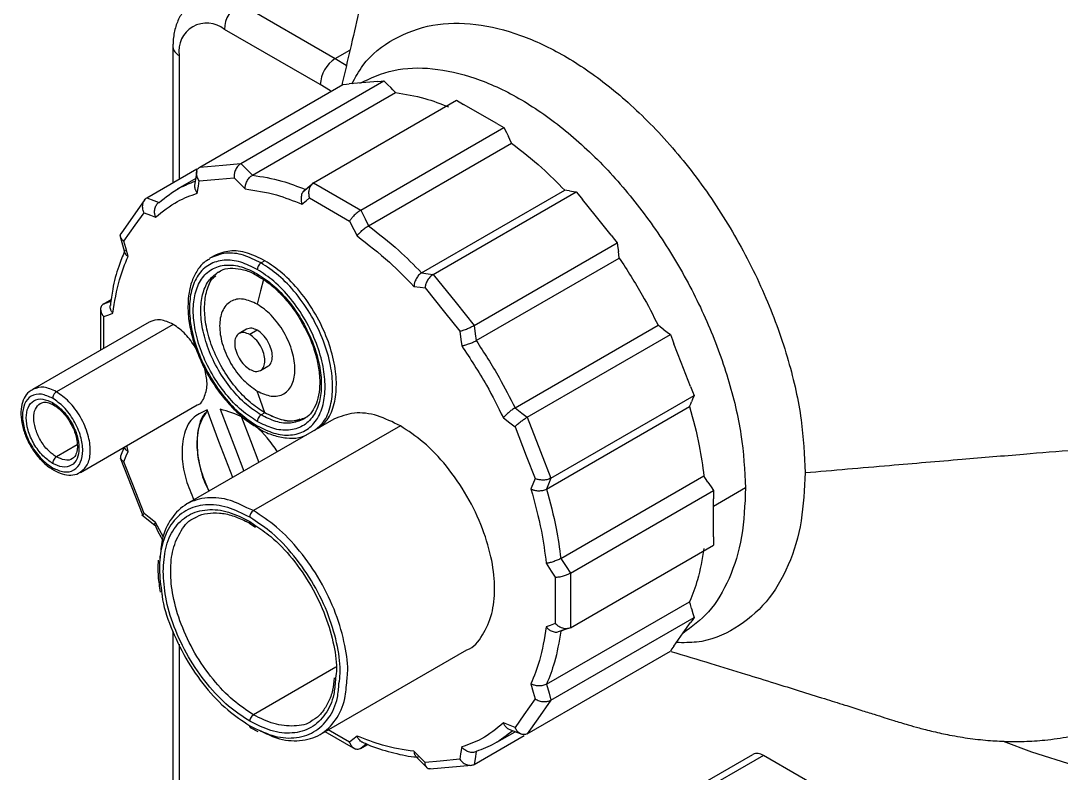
# Model space of a CAD drawing. Header units: millimetres. Extents: x 147 to 1155, y 137 to 770.
# Drawn here: x 538 to 635.7, y 229.6 to 300.3 of the extents above; entities that cross this region are included whole.
import ezdxf

# ---------------------------------------------------------------- set-up
doc = ezdxf.new("R2010")
doc.units = ezdxf.units.MM
doc.layers.add('CHEIA', color=7, linetype='Continuous')

msp = doc.modelspace()

# ---------------------------------------------------------------- linework, layer by layer
at = {"layer": 'CHEIA', "color": 3}
for p, q in [((558.559, 301.964), (567.562, 296.767)), ((566.148, 294.317), (557.145, 299.515)), ((552.316, 297.881), (552.316, 285.11)), ((552.902, 297.065), (552.902, 285.449)), ((567.562, 296.767), (568.938, 297.561)), ((567.562, 296.767), (568.592, 296.135)), ((554.846, 286.572), (568.281, 294.328)), ((558.696, 286.916), (572.131, 294.672)), ((567.096, 293.735), (566.148, 294.317)), ((569.871, 294.472), (569.866, 294.47)), ((559.783, 285.813), (573.218, 293.568)), ((565.502, 285.093), (578.937, 292.849)), ((578.937, 292.849), (579.608, 292.462)), ((582.711, 290.67), (579.608, 292.462)), ((569.947, 282.527), (583.382, 290.283)), ((582.711, 290.67), (583.382, 290.283)), ((570.682, 281.063), (584.117, 288.818)), ((549.864, 283.695), (554.544, 286.396)), ((554.45, 285.49), (552.724, 284.494)), ((554.553, 286.164), (554.355, 284.871)), ((558.052, 285.571), (559.086, 284.52)), ((565.253, 284.84), (564.501, 284.21)), ((565.502, 285.093), (569.947, 282.527)), ((575.666, 276.643), (589.101, 284.399)), ((549.671, 283.526), (547.412, 280.312)), ((565.13, 283.675), (568.905, 281.496)), ((576.753, 276.492), (590.188, 284.248)), ((547.335, 280.192), (547.783, 278.573)), ((580.603, 271.703), (594.038, 279.459)), ((556.193, 278.245), (555.839, 278.041)), ((560.942, 277.775), (560.589, 277.571)), ((580.789, 270.271), (594.224, 278.026)), ((545.818, 273.726), (546.524, 274.134)), ((545.525, 273.318), (545.525, 269.384)), ((550.084, 272.015), (539.124, 265.688)), ((552.334, 271.793), (541.374, 265.465)), ((545.818, 269.553), (545.818, 272.522)), ((584.437, 263.951), (597.873, 271.707)), ((559.235, 271.342), (558.528, 270.934)), ((560.235, 271.243), (559.528, 270.835)), ((585.585, 263.074), (599.02, 270.83)), ((560.528, 267.469), (561.235, 267.878)), ((587.808, 257.345), (601.243, 265.101)), ((543.624, 257.894), (554.584, 264.221)), ((587.395, 256.328), (600.83, 264.084)), ((567.421, 262.881), (553.632, 254.921)), ((560.942, 263.486), (560.589, 263.282)), ((573.67, 262.262), (559.882, 254.302)), ((543.336, 260.474), (541.374, 259.341)), ((547.733, 260.266), (547.389, 259.417)), ((548.107, 259.863), (547.973, 260.405)), ((547.369, 259.252), (549.475, 253.824)), ((588.731, 249.802), (602.166, 257.558)), ((589.631, 248.433), (603.066, 256.189)), ((606.08, 256.425), (603.066, 254.684)), ((603.066, 256.189), (603.066, 255.414)), ((603.066, 251.831), (603.066, 255.414)), ((559.882, 254.302), (559.269, 254.568)), ((549.381, 253.891), (550.617, 252.945)), ((551.423, 251.796), (550.694, 253.196)), ((559.816, 253.482), (559.528, 253.69)), ((559.528, 253.281), (559.997, 252.944)), ((559.632, 253.038), (560.067, 252.756)), ((589.631, 243.3), (603.066, 251.056)), ((603.066, 251.831), (603.066, 251.056)), ((550.935, 249.652), (550.897, 248.994)), ((589.631, 248.433), (589.631, 243.3)), ((588.217, 248.046), (588.217, 243.688)), ((587.395, 237.987), (600.83, 245.743)), ((587.808, 236.494), (601.243, 244.25)), ((552.316, 242.974), (552.316, 220.13)), ((588.366, 242.874), (589.287, 243.211)), ((552.902, 241.743), (552.902, 219.314)), ((566.131, 233.27), (579.92, 241.23)), ((585.585, 233.331), (599.02, 241.087)), ((567.621, 239.581), (559.882, 235.113)), ((559.632, 233.884), (560.273, 233.552)), ((566.589, 233.534), (569.447, 231.884)), ((568.905, 232.535), (566.882, 233.703)), ((582.722, 232.531), (584.45, 233.528)), ((583.866, 233.756), (585.084, 233.281)), ((580.603, 230.454), (585.282, 233.156)), ((570.484, 232.382), (569.947, 231.933)), ((569.947, 231.933), (570.621, 232.322)), ((575.102, 231.235), (576.194, 230.126)), ((599.68, 227.312), (606.751, 231.394)), ((607.751, 231.295), (600.68, 227.213)), ((630.99, 217.879), (607.751, 231.295)), ((576.447, 230.022), (580.36, 230.371))]:
    msp.add_line(p, q, dxfattribs=at)
at = {"layer": 'CHEIA', "color": 3, "flags": 128}
for points in [[(568.281, 294.328), (568.607, 294.357), (568.863, 294.38)], [(571.55, 294.62), (570.045, 294.486), (568.863, 294.38)], [(571.55, 294.62), (571.876, 294.649), (572.131, 294.672)], [(572.131, 294.672), (572.483, 294.315), (572.759, 294.035)], [(573.218, 293.568), (572.961, 293.83), (572.759, 294.035)], [(583.382, 290.283), (583.62, 289.809), (583.807, 289.437)], [(584.117, 288.818), (583.943, 289.165), (583.807, 289.437)], [(554.846, 286.572), (557.002, 286.765), (558.696, 286.916)], [(558.696, 286.916), (559.305, 286.298), (559.783, 285.813)], [(554.606, 284.12), (554.705, 284.769), (554.783, 285.279)], [(554.783, 285.279), (556.614, 285.442), (558.052, 285.571)], [(564.767, 284.478), (565.179, 284.822), (565.502, 285.093)], [(589.56, 284.335), (589.303, 284.371), (589.101, 284.399)], [(589.56, 284.335), (589.912, 284.287), (590.188, 284.248)], [(549.864, 283.695), (550.507, 283.444), (551.012, 283.248)], [(564.431, 283.089), (564.823, 283.417), (565.13, 283.675)], [(590.188, 284.248), (590.514, 283.843), (590.769, 283.525)], [(593.457, 280.182), (591.952, 282.054), (590.769, 283.525)], [(569.947, 282.527), (570.359, 281.707), (570.682, 281.063)], [(547.715, 279.601), (548.771, 281.105), (549.602, 282.286)], [(549.602, 282.286), (550.213, 282.048), (550.694, 281.86)], [(568.905, 281.496), (569.296, 280.715), (569.604, 280.102)], [(548.107, 278.18), (547.887, 278.976), (547.715, 279.601)], [(593.457, 280.182), (593.782, 279.777), (594.038, 279.459)], [(594.038, 279.459), (594.098, 278.996), (594.145, 278.632)], [(594.224, 278.026), (594.18, 278.365), (594.145, 278.632)], [(575.666, 276.643), (576.275, 276.559), (576.753, 276.492)], [(576.753, 276.492), (578.909, 273.81), (580.603, 271.703)], [(560.807, 276.003), (560.547, 274.95), (560.235, 273.692)], [(574.949, 275.363), (575.528, 275.283), (575.983, 275.219)], [(575.983, 275.219), (577.813, 272.942), (579.252, 271.153)], [(545.818, 273.726), (546.322, 273.91), (546.501, 273.976)], [(545.818, 272.522), (546.298, 272.698), (546.675, 272.835)], [(580.603, 271.703), (580.707, 270.901), (580.789, 270.271)], [(598.357, 271.336), (598.086, 271.544), (597.873, 271.707)], [(579.252, 271.153), (579.351, 270.39), (579.429, 269.79)], [(598.357, 271.336), (598.728, 271.053), (599.02, 270.83)], [(599.02, 270.83), (599.208, 270.345), (599.356, 269.965)], [(600.907, 265.966), (600.038, 268.205), (599.356, 269.965)], [(600.907, 265.966), (601.095, 265.482), (601.243, 265.101)], [(560.942, 263.486), (560.547, 264.629), (560.235, 265.527)], [(601.243, 265.101), (601.109, 264.772), (601.005, 264.514)], [(557.924, 257.399), (556.637, 260.796), (555.516, 263.754)], [(556.758, 263.818), (558.178, 260.072), (558.963, 257.998)], [(584.437, 263.951), (585.08, 263.46), (585.585, 263.074)], [(600.83, 264.084), (600.928, 264.325), (601.005, 264.514)], [(558.767, 263.066), (559.592, 260.888), (560.377, 258.815)], [(583.341, 263.014), (583.953, 262.546), (584.433, 262.178)], [(585.585, 263.074), (586.83, 259.866), (587.808, 257.345)], [(584.433, 262.178), (585.49, 259.455), (586.32, 257.315)], [(547.715, 258.895), (547.934, 259.437), (548.107, 259.863)], [(549.602, 254.031), (548.545, 256.755), (547.715, 258.895)], [(586.32, 257.315), (586.101, 256.773), (585.928, 256.347)], [(587.808, 257.345), (587.577, 256.776), (587.395, 256.328)], [(602.546, 256.98), (602.333, 257.303), (602.166, 257.558)], [(602.546, 256.98), (602.837, 256.537), (603.066, 256.189)], [(550.694, 253.196), (550.082, 253.664), (549.602, 254.031)], [(587.36, 249.349), (587.84, 248.619), (588.217, 248.046)], [(588.731, 249.802), (589.235, 249.036), (589.631, 248.433)], [(601.005, 245.112), (600.907, 245.465), (600.83, 245.743)], [(601.243, 244.25), (601.055, 243.982), (600.907, 243.772)], [(601.005, 245.112), (601.138, 244.629), (601.243, 244.25)], [(588.217, 243.688), (587.737, 243.512), (587.36, 243.375)], [(589.631, 243.3), (589.127, 243.116), (588.731, 242.971)], [(599.356, 241.565), (600.224, 242.801), (600.907, 243.772)], [(599.356, 241.565), (599.168, 241.297), (599.02, 241.087)], [(585.928, 238.03), (586.148, 237.234), (586.32, 236.609)], [(587.395, 237.987), (587.626, 237.151), (587.808, 236.494)], [(586.32, 236.609), (585.264, 235.105), (584.433, 233.924)], [(587.808, 236.494), (586.563, 234.723), (585.585, 233.331)], [(584.433, 233.924), (583.822, 234.162), (583.341, 234.349)], [(569.604, 233.121), (569.212, 232.793), (568.905, 232.535)], [(665.105, 232.377), (662.08, 230.959), (658.885, 229.869), (655.534, 229.11), (652.041, 228.687), (648.42, 228.6), (644.685, 228.851), (640.853, 229.438), (636.939, 230.359), (632.959, 231.61), (630.302, 232.614)], [(575.983, 230.639), (575.404, 231.227), (574.949, 231.69)], [(579.429, 232.09), (579.33, 231.441), (579.252, 230.931)], [(580.789, 231.672), (580.685, 230.99), (580.603, 230.454)], [(579.252, 230.931), (577.421, 230.768), (575.983, 230.639)]]:
    msp.add_lwpolyline(points, dxfattribs=at)
at = {"layer": 'CHEIA', "color": 3}
for centre, radius, start, end in [((560.215, 299.375), 3.074, 122.60548, 177.39458), ((555.489, 297.484), 2.62, 50.79678, 189.21404), ((553.318, 297.981), 1.006, 185.80868, 245.61653), ((569.218, 294.178), 3.074, 122.60548, 177.39458), ((607.165, 230.477), 1.006, 54.38187, 114.31392)]:
    msp.add_arc(centre, radius, start, end, dxfattribs=at)
for points, knots in [([(605.082, 352.138), (604.657, 351.746), (603.213, 350.413), (601.079, 348.235), (598.788, 345.96), (596.814, 344.195), (594.251, 342.11), (592.001, 340.391), (589.989, 338.901), (588.357, 337.725), (586.665, 336.525), (584.943, 335.313), (583.337, 334.126), (581.511, 332.576), (579.706, 330.626), (578.197, 328.605), (576.773, 326.294), (575.674, 324.101), (574.885, 322.174), (574.402, 320.797), (574.121, 319.918), (573.886, 319.129), (573.65, 318.261), (573.393, 317.232), (573.146, 316.178), (572.889, 315.038), (572.606, 313.771), (572.256, 312.189), (571.815, 310.199), (571.253, 307.684), (570.617, 304.868), (569.902, 301.734), (569.108, 298.289), (568.517, 295.739), (568.185, 294.328), (568.17, 294.264)], [0, 0, 0, 0, 0.019857, 0.067603, 0.113248, 0.162078, 0.215983, 0.272621, 0.299608, 0.324434, 0.347558, 0.369726, 0.391632, 0.411771, 0.450298, 0.493692, 0.528457, 0.566983, 0.597917, 0.613783, 0.623908, 0.632611, 0.641679, 0.652453, 0.667008, 0.680169, 0.697277, 0.719588, 0.748622, 0.786211, 0.834552, 0.879419, 0.933072, 0.996951, 1, 1, 1, 1]), ([(554.571, 302.337), (554.503, 302.307), (554.092, 302.128), (553.5, 301.527), (552.864, 300.604), (552.466, 299.499), (552.327, 298.568), (552.318, 298.008), (552.316, 297.881)], [0, 0, 0, 0, 0.043373, 0.261847, 0.476801, 0.697626, 0.931189, 1, 1, 1, 1]), ([(569.12, 294.403), (569.447, 294.998), (570.45, 296.821), (573.009, 298.76), (576.588, 300.104), (580.648, 300.177), (584.857, 299.146), (589.075, 297.156), (593.293, 294.274), (597.504, 290.444), (601.554, 285.682), (605.167, 280.206), (608.106, 274.336), (610.19, 268.455), (611.447, 262.866), (611.597, 259.5), (611.67, 257.867)], [0, 0, 0, 0, 0.037593, 0.115088, 0.192582, 0.268466, 0.341321, 0.410058, 0.478796, 0.551651, 0.627535, 0.705029, 0.782523, 0.858407, 0.931262, 1, 1, 1, 1]), ([(569.871, 294.467), (570.895, 294.934), (572.953, 295.874), (576.652, 295.976), (580.635, 295.1), (584.791, 293.187), (588.947, 290.334), (592.948, 286.645), (596.64, 282.261), (599.88, 277.351), (602.551, 272.1), (604.529, 266.72), (605.814, 261.374), (605.992, 258.074), (606.08, 256.425)], [0, 0, 0, 0, 0.082632, 0.166029, 0.249426, 0.332823, 0.41622, 0.499617, 0.583014, 0.666411, 0.749809, 0.833206, 0.916603, 1, 1, 1, 1]), ([(573.218, 293.568), (574.127, 293.426), (575.75, 293.172), (577.453, 292.52), (578.202, 292.233)], [0, 0, 0, 0, 0.56, 1, 1, 1, 1]), ([(584.117, 288.818), (585.07, 288.075), (586.772, 286.747), (588.389, 285.117), (589.101, 284.399)], [0, 0, 0, 0, 0.56, 1, 1, 1, 1]), ([(554.783, 285.279), (554.705, 285.409), (554.549, 285.67), (554.515, 286.065), (554.614, 286.388), (554.769, 286.511), (554.846, 286.572)], [0, 0, 0, 0, 0.280016, 0.559786, 0.780005, 1, 1, 1, 1]), ([(558.696, 286.916), (558.588, 286.833), (558.372, 286.667), (558.162, 286.27), (558.054, 285.892), (558.053, 285.678), (558.052, 285.571)], [0, 0, 0, 0, 0.279069, 0.558717, 0.779336, 1, 1, 1, 1]), ([(551.012, 283.248), (551.632, 283.748), (552.669, 284.584), (553.913, 285.058), (554.413, 285.248)], [0, 0, 0, 0, 0.597988, 1, 1, 1, 1]), ([(559.086, 284.52), (559.087, 284.539), (559.087, 284.596), (559.095, 284.697), (559.112, 284.794), (559.126, 284.854), (559.131, 284.871), (559.132, 284.876), (559.164, 285.001), (559.239, 285.195), (559.38, 285.428), (559.504, 285.586), (559.64, 285.719), (559.736, 285.782), (559.783, 285.813)], [0, 0, 0, 0, 0.042041, 0.12522, 0.215722, 0.240263, 0.247162, 0.249257, 0.250444, 0.499615, 0.629493, 0.749848, 0.876595, 1, 1, 1, 1]), ([(559.783, 285.813), (560.692, 285.67), (562.315, 285.416), (564.018, 284.764), (564.767, 284.478)], [0, 0, 0, 0, 0.56, 1, 1, 1, 1]), ([(554.36, 284.87), (554.356, 284.85), (554.335, 284.719), (554.371, 284.572), (554.417, 284.451), (554.423, 284.434), (554.446, 284.377), (554.492, 284.286), (554.552, 284.19), (554.593, 284.137), (554.606, 284.12)], [0, 0, 0, 0, 0.085291, 0.541477, 0.543669, 0.560177, 0.605123, 0.770741, 0.923025, 1, 1, 1, 1]), ([(559.086, 284.52), (560.059, 284.38), (561.795, 284.13), (563.625, 283.407), (564.431, 283.089)], [0, 0, 0, 0, 0.56, 1, 1, 1, 1]), ([(564.767, 284.478), (564.721, 284.446), (564.628, 284.383), (564.516, 284.243), (564.426, 284.076), (564.347, 283.827), (564.333, 283.616), (564.345, 283.476), (564.346, 283.457), (564.353, 283.39), (564.371, 283.284), (564.401, 283.172), (564.423, 283.11), (564.431, 283.089)], [0, 0, 0, 0, 0.123396, 0.250151, 0.37048, 0.500385, 0.749554, 0.750753, 0.759768, 0.784316, 0.874778, 0.957954, 1, 1, 1, 1]), ([(565.502, 285.093), (565.4, 285.008), (565.195, 284.839), (565.062, 284.421), (565.042, 284.02), (565.101, 283.79), (565.13, 283.675)], [0, 0, 0, 0, 0.27907, 0.558719, 0.779335, 1, 1, 1, 1]), ([(549.602, 282.286), (549.552, 282.433), (549.451, 282.726), (549.482, 283.159), (549.624, 283.507), (549.784, 283.632), (549.864, 283.695)], [0, 0, 0, 0, 0.280017, 0.559785, 0.780006, 1, 1, 1, 1]), ([(550.694, 281.86), (551.354, 282.406), (552.531, 283.38), (553.972, 283.894), (554.606, 284.12)], [0, 0, 0, 0, 0.56, 1, 1, 1, 1]), ([(550.694, 281.86), (550.686, 281.881), (550.662, 281.944), (550.63, 282.055), (550.61, 282.161), (550.602, 282.227), (550.6, 282.245), (550.6, 282.25), (550.586, 282.387), (550.597, 282.597), (550.674, 282.846), (550.761, 283.014), (550.873, 283.153), (550.966, 283.216), (551.012, 283.248)], [0, 0, 0, 0, 0.0420444, 0.1252236, 0.2157261, 0.2402663, 0.2471648, 0.2492594, 0.2504492, 0.4996179, 0.629495, 0.7498488, 0.8765948, 1, 1, 1, 1]), ([(569.947, 282.527), (569.831, 282.451), (569.598, 282.298), (569.274, 281.99), (569.037, 281.714), (568.949, 281.569), (568.905, 281.496)], [0, 0, 0, 0, 0.27907, 0.558719, 0.779335, 1, 1, 1, 1]), ([(547.464, 280.352), (547.444, 280.334), (547.34, 280.239), (547.362, 280.028), (547.478, 279.787), (547.636, 279.663), (547.715, 279.601)], [0, 0, 0, 0, 0.083629, 0.439089, 0.719515, 1, 1, 1, 1]), ([(569.604, 280.102), (569.612, 280.114), (569.637, 280.149), (569.686, 280.216), (569.741, 280.28), (569.777, 280.321), (569.787, 280.332), (569.79, 280.335), (569.868, 280.421), (570.008, 280.559), (570.214, 280.735), (570.375, 280.861), (570.535, 280.973), (570.634, 281.033), (570.682, 281.063)], [0, 0, 0, 0, 0.042041, 0.125222, 0.215723, 0.240265, 0.247163, 0.249257, 0.250446, 0.499616, 0.629494, 0.749848, 0.876595, 1, 1, 1, 1]), ([(570.682, 281.063), (571.635, 280.319), (573.337, 278.991), (574.954, 277.361), (575.666, 276.643)], [0, 0, 0, 0, 0.56, 1, 1, 1, 1]), ([(569.604, 280.102), (570.629, 279.314), (572.458, 277.907), (574.188, 276.141), (574.949, 275.363)], [0, 0, 0, 0, 0.56, 1, 1, 1, 1]), ([(547.782, 278.658), (547.586, 278.195), (547.119, 277.087), (546.673, 275.378), (546.508, 274.083), (546.443, 273.572)], [0, 0, 0, 0, 0.301932, 0.724192, 1, 1, 1, 1]), ([(547.809, 278.779), (547.801, 278.763), (547.774, 278.708), (547.77, 278.57), (547.819, 278.449), (547.878, 278.374), (547.886, 278.364), (547.916, 278.328), (547.972, 278.274), (548.044, 278.219), (548.091, 278.19), (548.107, 278.18)], [0, 0, 0, 0, 0.076687, 0.267218, 0.632673, 0.634429, 0.647652, 0.683662, 0.816339, 0.938332, 1, 1, 1, 1]), ([(560.589, 277.571), (560.038, 277.842), (558.897, 278.403), (557.229, 278.601), (556.308, 278.23), (555.839, 278.041)], [0, 0, 0, 0, 0.3140466, 0.6507733, 1, 1, 1, 1]), ([(560.942, 277.775), (560.392, 278.046), (559.25, 278.607), (557.583, 278.805), (556.662, 278.434), (556.193, 278.245)], [0, 0, 0, 0, 0.3140466, 0.6507733, 1, 1, 1, 1]), ([(546.675, 272.835), (546.845, 273.92), (547.149, 275.857), (547.815, 277.47), (548.107, 278.18)], [0, 0, 0, 0, 0.56, 1, 1, 1, 1]), ([(555.74, 277.936), (555.566, 277.832), (555.091, 277.548), (554.512, 276.796), (554.019, 275.746), (553.764, 274.62), (553.736, 273.822), (553.725, 273.488)], [0, 0, 0, 0, 0.132414, 0.36171, 0.593186, 0.829579, 1, 1, 1, 1]), ([(560.235, 276.959), (559.712, 277.217), (558.629, 277.753), (557.067, 277.909), (555.679, 277.504), (554.627, 276.506), (554.006, 275.061), (553.807, 273.321), (554.006, 271.351), (554.627, 269.189), (555.679, 266.977), (557.067, 264.969), (558.629, 263.322), (559.712, 262.606), (560.235, 262.261)], [0, 0, 0, 0, 0.078504, 0.162677, 0.25, 0.337323, 0.421496, 0.5, 0.578504, 0.662677, 0.75, 0.837323, 0.921496, 1, 1, 1, 1]), ([(555.839, 278.041), (555.839, 278.041), (555.798, 278.029), (555.771, 277.99), (555.745, 277.952)], [0, 0, 0, 0, 0.003451, 1, 1, 1, 1]), ([(560.589, 277.571), (560.539, 277.535), (560.435, 277.46), (560.316, 277.281), (560.247, 277.104), (560.239, 277.006), (560.235, 276.959)], [0, 0, 0, 0, 0.270269, 0.562438, 0.789736, 1, 1, 1, 1]), ([(565.588, 261.823), (565.896, 262.067), (566.585, 262.616), (567.158, 264.07), (567.377, 265.894), (567.164, 267.977), (566.509, 270.258), (565.399, 272.593), (563.933, 274.713), (562.285, 276.451), (561.141, 277.207), (560.589, 277.571)], [0, 0, 0, 0, 0.092675, 0.207923, 0.315409, 0.422894, 0.538143, 0.657704, 0.777266, 0.892514, 1, 1, 1, 1]), ([(565.942, 262.027), (566.249, 262.272), (566.939, 262.82), (567.512, 264.274), (567.73, 266.098), (567.518, 268.181), (566.863, 270.462), (565.752, 272.797), (564.287, 274.917), (562.638, 276.655), (561.494, 277.411), (560.942, 277.775)], [0, 0, 0, 0, 0.092675, 0.207923, 0.315409, 0.422894, 0.538143, 0.657704, 0.777266, 0.892514, 1, 1, 1, 1]), ([(594.224, 278.026), (594.965, 276.881), (596.289, 274.835), (597.389, 272.663), (597.873, 271.707)], [0, 0, 0, 0, 0.56, 1, 1, 1, 1]), ([(560.235, 262.669), (559.741, 262.995), (558.718, 263.671), (557.243, 265.227), (555.932, 267.123), (554.939, 269.212), (554.352, 271.254), (554.164, 273.115), (554.352, 274.759), (554.939, 276.123), (555.932, 277.066), (557.243, 277.448), (558.718, 277.3), (559.741, 276.794), (560.235, 276.55)], [0, 0, 0, 0, 0.078504, 0.162677, 0.25, 0.337323, 0.421496, 0.5, 0.578503, 0.662677, 0.75, 0.837323, 0.921496, 1, 1, 1, 1]), ([(560.589, 263.282), (560.124, 263.588), (559.161, 264.224), (557.773, 265.689), (556.538, 267.473), (555.604, 269.44), (555.052, 271.361), (554.873, 273.114), (555.055, 274.653), (555.572, 275.933), (556.204, 276.428), (556.512, 276.669)], [0, 0, 0, 0, 0.10569, 0.219012, 0.336576, 0.45414, 0.567463, 0.673152, 0.778842, 0.892165, 1, 1, 1, 1]), ([(556.512, 276.669), (556.533, 276.7), (556.555, 276.732), (556.589, 276.742), (556.589, 276.742)], [0, 0, 0, 0, 0.996437, 1, 1, 1, 1]), ([(556.528, 276.668), (556.688, 276.768), (557.09, 277.019), (557.906, 277.119), (558.931, 276.959), (559.764, 276.669), (560.236, 276.363), (560.339, 276.296)], [0, 0, 0, 0, 0.172464, 0.433779, 0.6863, 0.9316, 1, 1, 1, 1]), ([(560.235, 262.261), (560.758, 262.002), (561.842, 261.467), (563.404, 261.311), (564.792, 261.715), (565.844, 262.714), (566.465, 264.158), (566.664, 265.899), (566.465, 267.869), (565.844, 270.03), (564.792, 272.243), (563.404, 274.251), (561.842, 275.898), (560.758, 276.613), (560.235, 276.959)], [0, 0, 0, 0, 0.078504, 0.162677, 0.25, 0.337323, 0.421496, 0.5, 0.578504, 0.662677, 0.75, 0.837323, 0.921496, 1, 1, 1, 1]), ([(560.235, 276.55), (560.729, 276.224), (561.753, 275.548), (563.228, 273.993), (564.539, 272.097), (565.532, 270.007), (566.119, 267.965), (566.307, 266.105), (566.119, 264.461), (565.532, 263.097), (564.539, 262.154), (563.228, 261.772), (561.753, 261.919), (560.729, 262.425), (560.235, 262.669)], [0, 0, 0, 0, 0.0785035, 0.1626766, 0.2499999, 0.3373234, 0.4214966, 0.5000001, 0.5785036, 0.6626766, 0.75, 0.8373235, 0.9214965, 1, 1, 1, 1]), ([(560.355, 276.326), (560.341, 276.329), (560.293, 276.339), (560.248, 276.421), (560.24, 276.509), (560.235, 276.55)], [0, 0, 0, 0, 0.16975, 0.601035, 1, 1, 1, 1]), ([(575.666, 276.643), (575.619, 276.613), (575.522, 276.55), (575.386, 276.417), (575.26, 276.26), (575.116, 276.029), (575.038, 275.837), (575.002, 275.71), (574.997, 275.693), (574.981, 275.633), (574.962, 275.537), (574.951, 275.438), (574.949, 275.382), (574.949, 275.363)], [0, 0, 0, 0, 0.1233962, 0.250152, 0.3704816, 0.5003857, 0.7495565, 0.7507522, 0.7597704, 0.7843197, 0.8747797, 0.9579546, 1, 1, 1, 1]), ([(576.753, 276.492), (576.642, 276.411), (576.421, 276.247), (576.175, 275.871), (576.026, 275.517), (575.997, 275.319), (575.983, 275.219)], [0, 0, 0, 0, 0.279069, 0.558717, 0.779336, 1, 1, 1, 1]), ([(560.942, 263.486), (560.478, 263.793), (559.514, 264.429), (558.126, 265.893), (556.892, 267.677), (555.957, 269.644), (555.406, 271.564), (555.225, 273.322), (555.418, 274.846), (555.793, 275.909), (556.22, 276.272), (556.332, 276.368)], [0, 0, 0, 0, 0.113284, 0.23475, 0.360762, 0.486774, 0.608239, 0.721523, 0.834808, 0.956274, 1, 1, 1, 1]), ([(560.942, 263.486), (560.478, 263.793), (559.514, 264.429), (558.126, 265.893), (556.892, 267.677), (555.957, 269.644), (555.406, 271.564), (555.225, 273.322), (555.418, 274.846), (555.793, 275.909), (556.22, 276.272), (556.332, 276.368)], [0, 0, 0, 0, 0.113284, 0.23475, 0.360762, 0.486774, 0.608239, 0.721523, 0.834808, 0.956274, 1, 1, 1, 1]), ([(560.339, 276.296), (560.603, 276.142), (561.232, 275.773), (562.22, 274.907), (563.237, 273.779), (564.047, 272.669), (564.442, 271.923), (564.589, 271.645)], [0, 0, 0, 0, 0.166472, 0.397936, 0.62986, 0.862267, 1, 1, 1, 1]), ([(545.818, 273.726), (545.724, 273.646), (545.535, 273.486), (545.507, 273.129), (545.607, 272.797), (545.748, 272.614), (545.818, 272.522)], [0, 0, 0, 0, 0.279071, 0.558719, 0.779336, 1, 1, 1, 1]), ([(546.675, 272.835), (546.661, 272.853), (546.62, 272.904), (546.558, 272.998), (546.512, 273.087), (546.488, 273.143), (546.482, 273.158), (546.48, 273.163), (546.434, 273.279), (546.397, 273.425), (546.417, 273.554), (546.421, 273.575)], [0, 0, 0, 0, 0.076871, 0.228963, 0.394445, 0.439316, 0.451931, 0.455758, 0.457931, 0.913532, 1, 1, 1, 1]), ([(560.235, 273.692), (559.791, 273.892), (558.866, 274.308), (557.665, 274.054), (556.876, 273.132), (556.615, 271.7), (556.876, 269.967), (557.665, 268.133), (558.866, 266.492), (559.791, 265.84), (560.235, 265.527)], [0, 0, 0, 0, 0.1200542, 0.25, 0.3799456, 0.5000002, 0.6200544, 0.75, 0.8799458, 1, 1, 1, 1]), ([(560.235, 265.527), (560.68, 265.327), (561.604, 264.912), (562.806, 265.165), (563.595, 266.088), (563.856, 267.52), (563.595, 269.253), (562.806, 271.086), (561.604, 272.727), (560.68, 273.379), (560.235, 273.692)], [0, 0, 0, 0, 0.120054, 0.25, 0.379946, 0.5, 0.620054, 0.75, 0.879946, 1, 1, 1, 1]), ([(553.725, 273.488), (553.731, 273.23), (553.75, 272.485), (553.958, 271.176), (554.412, 269.585), (555.073, 268.001), (555.913, 266.477), (556.906, 265.061), (558.021, 263.806), (559.178, 262.764), (559.967, 262.275), (560.34, 262.045)], [0, 0, 0, 0, 0.0627798, 0.181663, 0.3004463, 0.4190571, 0.5375763, 0.6561193, 0.7747812, 0.8936874, 1, 1, 1, 1]), ([(552.334, 271.793), (551.93, 271.98), (551.088, 272.37), (550.427, 272.137), (550.084, 272.015)], [0, 0, 0, 0, 0.480266, 1, 1, 1, 1]), ([(554.44, 269.61), (554.141, 270.056), (553.525, 270.978), (552.739, 271.515), (552.334, 271.793)], [0, 0, 0, 0, 0.483925, 1, 1, 1, 1]), ([(564.589, 271.645), (564.697, 271.457), (565.068, 270.808), (565.525, 269.63), (565.932, 268.191), (566.085, 267.093), (566.096, 266.505), (566.099, 266.344)], [0, 0, 0, 0, 0.1080543, 0.3728209, 0.6370551, 0.9004079, 1, 1, 1, 1]), ([(579.252, 271.153), (579.353, 271.18), (579.557, 271.233), (579.948, 271.383), (580.32, 271.549), (580.508, 271.652), (580.603, 271.703)], [0, 0, 0, 0, 0.280016, 0.559786, 0.780005, 1, 1, 1, 1]), ([(559.528, 270.835), (559.351, 270.915), (558.981, 271.081), (558.5, 270.979), (558.185, 270.61), (558.08, 270.038), (558.185, 269.344), (558.5, 268.611), (558.981, 267.955), (559.351, 267.694), (559.528, 267.568)], [0, 0, 0, 0, 0.120054, 0.25, 0.379946, 0.5, 0.620054, 0.75, 0.879946, 1, 1, 1, 1]), ([(560.235, 271.243), (560.056, 271.326), (559.681, 271.499), (559.388, 271.396), (559.235, 271.342)], [0, 0, 0, 0, 0.480268, 1, 1, 1, 1]), ([(559.528, 267.568), (559.706, 267.489), (560.076, 267.322), (560.557, 267.424), (560.872, 267.793), (560.976, 268.366), (560.872, 269.059), (560.557, 269.792), (560.076, 270.449), (559.706, 270.709), (559.528, 270.835)], [0, 0, 0, 0, 0.1200541, 0.2500002, 0.3799462, 0.4999996, 0.6200543, 0.7500002, 0.8799456, 1, 1, 1, 1]), ([(561.235, 267.878), (561.235, 267.878), (561.394, 267.909), (561.569, 268.222), (561.686, 268.768), (561.578, 269.469), (561.264, 270.2), (560.783, 270.857), (560.413, 271.118), (560.235, 271.243)], [0, 0, 0, 0, 0.000034, 0.17329, 0.333355, 0.493423, 0.666678, 0.839933, 1, 1, 1, 1]), ([(579.429, 269.79), (579.443, 269.792), (579.485, 269.797), (579.566, 269.811), (579.647, 269.828), (579.7, 269.841), (579.715, 269.845), (579.719, 269.846), (579.831, 269.874), (580.019, 269.931), (580.273, 270.025), (580.461, 270.104), (580.638, 270.187), (580.739, 270.243), (580.789, 270.271)], [0, 0, 0, 0, 0.042041, 0.12522, 0.215723, 0.240266, 0.247163, 0.249257, 0.250445, 0.499614, 0.629494, 0.749848, 0.876595, 1, 1, 1, 1]), ([(579.429, 269.79), (580.231, 268.565), (581.663, 266.378), (582.828, 264.042), (583.341, 263.014)], [0, 0, 0, 0, 0.56, 1, 1, 1, 1]), ([(580.789, 270.271), (581.53, 269.125), (582.854, 267.079), (583.954, 264.907), (584.437, 263.951)], [0, 0, 0, 0, 0.56, 1, 1, 1, 1]), ([(554.584, 264.221), (554.584, 264.221), (554.945, 264.284), (555.327, 265), (555.613, 266.185), (555.41, 267.164), (555.313, 267.63)], [0, 0, 0, 0, 0.00007, 0.361716, 0.695833, 1, 1, 1, 1]), ([(611.67, 257.867), (614.315, 258.094), (619.228, 258.518), (626.066, 259.099), (631.869, 259.585), (636.73, 259.988), (640.972, 260.334), (644.574, 260.624), (647.544, 260.86), (649.688, 261.031), (651.267, 261.164), (652.425, 261.273), (653.335, 261.407), (654.505, 261.657), (656.287, 262.312), (658.706, 263.647), (662.07, 265.301), (664.616, 266.508), (665.999, 267.164)], [0, 0, 0, 0, 0.137594, 0.255622, 0.355685, 0.439382, 0.508314, 0.576154, 0.626548, 0.662621, 0.687499, 0.708667, 0.722962, 0.735789, 0.772698, 0.830464, 0.907862, 1, 1, 1, 1]), ([(539.224, 265.697), (539.081, 265.628), (538.709, 265.449), (538.314, 264.864), (538.054, 264.058), (538.021, 263.086), (538.216, 262.009), (538.632, 260.907), (539.234, 259.858), (539.985, 258.959), (540.637, 258.359), (541.03, 258.169), (541.126, 258.122)], [0, 0, 0, 0, 0.065204, 0.169941, 0.275959, 0.387592, 0.502433, 0.617331, 0.732014, 0.846945, 0.962552, 1, 1, 1, 1]), ([(541.374, 265.465), (540.969, 265.655), (540.158, 266.034), (539.522, 265.813), (539.204, 265.703)], [0, 0, 0, 0, 0.499534, 1, 1, 1, 1]), ([(566.099, 266.344), (566.094, 266.129), (566.077, 265.504), (565.893, 264.588), (565.489, 263.72), (565.07, 263.178), (564.742, 263.01), (564.653, 262.964)], [0, 0, 0, 0, 0.13355, 0.388785, 0.644226, 0.902724, 1, 1, 1, 1]), ([(541.02, 264.853), (540.665, 265.013), (539.925, 265.345), (538.964, 265.143), (538.333, 264.404), (538.124, 263.259), (538.333, 261.872), (538.964, 260.406), (539.925, 259.093), (540.665, 258.571), (541.02, 258.321)], [0, 0, 0, 0, 0.1200543, 0.25, 0.3799459, 0.4999998, 0.6200544, 0.7499998, 0.8799458, 1, 1, 1, 1]), ([(541.02, 258.729), (540.709, 258.948), (540.062, 259.405), (539.221, 260.553), (538.669, 261.837), (538.486, 263.05), (538.669, 264.052), (539.221, 264.698), (540.062, 264.876), (540.709, 264.585), (541.02, 264.445)], [0, 0, 0, 0, 0.120054, 0.25, 0.379946, 0.5, 0.620054, 0.75, 0.879946, 1, 1, 1, 1]), ([(541.374, 265.465), (541.324, 265.429), (541.219, 265.354), (541.101, 265.175), (541.032, 264.998), (541.024, 264.9), (541.02, 264.853)], [0, 0, 0, 0, 0.2702673, 0.5624376, 0.7897358, 1, 1, 1, 1]), ([(541.02, 258.321), (541.376, 258.161), (542.115, 257.828), (543.077, 258.031), (543.708, 258.769), (543.916, 259.915), (543.708, 261.301), (543.077, 262.768), (542.115, 264.081), (541.376, 264.603), (541.02, 264.853)], [0, 0, 0, 0, 0.120054, 0.25, 0.379946, 0.5, 0.620054, 0.75, 0.879946, 1, 1, 1, 1]), ([(543.665, 257.943), (543.918, 258.17), (544.42, 258.62), (544.627, 259.918), (544.399, 261.468), (543.687, 263.121), (542.606, 264.597), (541.774, 265.184), (541.374, 265.465)], [0, 0, 0, 0, 0.164814, 0.326522, 0.488229, 0.663261, 0.838292, 1, 1, 1, 1]), ([(541.374, 259.341), (541.107, 259.529), (540.552, 259.921), (539.832, 260.905), (539.357, 262.006), (539.205, 263.04), (539.345, 263.912), (539.684, 264.215), (539.858, 264.37)], [0, 0, 0, 0, 0.161028, 0.335323, 0.509617, 0.670645, 0.831672, 1, 1, 1, 1]), ([(539.871, 264.367), (539.966, 264.415), (540.162, 264.516), (540.611, 264.479), (540.972, 264.277), (541.129, 264.19)], [0, 0, 0, 0, 0.344809, 0.715106, 1, 1, 1, 1]), ([(541.02, 264.445), (541.331, 264.226), (541.978, 263.769), (542.82, 262.62), (543.372, 261.337), (543.554, 260.124), (543.372, 259.122), (542.82, 258.476), (541.978, 258.298), (541.331, 258.589), (541.02, 258.729)], [0, 0, 0, 0, 0.120054, 0.25, 0.379946, 0.5, 0.620054, 0.75, 0.879946, 1, 1, 1, 1]), ([(541.141, 264.22), (541.127, 264.223), (541.078, 264.233), (541.033, 264.316), (541.024, 264.403), (541.02, 264.445)], [0, 0, 0, 0, 0.1772974, 0.6046698, 1, 1, 1, 1]), ([(541.129, 264.19), (541.189, 264.162), (541.458, 264.038), (541.965, 263.556), (542.445, 262.999), (542.636, 262.622), (542.681, 262.533)], [0, 0, 0, 0, 0.110984, 0.495279, 0.881261, 1, 1, 1, 1]), ([(555.516, 263.754), (555.023, 263.534), (554.026, 263.089), (553.227, 261.399), (553.096, 259.339), (553.467, 257.226), (554.016, 255.926), (554.282, 255.296)], [0, 0, 0, 0, 0.219616, 0.44385, 0.661009, 0.835732, 1, 1, 1, 1]), ([(562.13, 259.826), (561.822, 260.272), (560.909, 261.596), (558.952, 263.204), (557.487, 263.614), (556.758, 263.818)], [0, 0, 0, 0, 0.203508, 0.603914, 1, 1, 1, 1]), ([(584.437, 263.951), (584.389, 263.922), (584.289, 263.862), (584.13, 263.751), (583.967, 263.627), (583.758, 263.454), (583.615, 263.319), (583.533, 263.235), (583.522, 263.224), (583.484, 263.184), (583.428, 263.121), (583.375, 263.059), (583.35, 263.025), (583.341, 263.014)], [0, 0, 0, 0, 0.123396, 0.250152, 0.370481, 0.500383, 0.749551, 0.750751, 0.759767, 0.784317, 0.874776, 0.957951, 1, 1, 1, 1]), ([(600.83, 264.084), (601.161, 262.843), (601.753, 260.627), (602.04, 258.496), (602.166, 257.558)], [0, 0, 0, 0, 0.56, 1, 1, 1, 1]), ([(555.539, 263.693), (555.228, 263.208), (554.607, 262.24), (554.517, 260.146), (554.88, 258.045), (555.429, 256.743), (555.696, 256.112)], [0, 0, 0, 0, 0.281178, 0.561855, 0.787683, 1, 1, 1, 1]), ([(555.433, 263.531), (555.383, 263.486), (555.026, 263.166), (554.702, 262.17), (554.499, 260.653), (554.695, 258.898), (555.096, 257.334), (555.559, 256.412), (555.707, 256.119)], [0, 0, 0, 0, 0.036261, 0.258711, 0.466178, 0.673645, 0.896095, 1, 1, 1, 1]), ([(560.589, 263.282), (560.539, 263.245), (560.435, 263.17), (560.316, 262.991), (560.247, 262.814), (560.239, 262.716), (560.235, 262.669)], [0, 0, 0, 0, 0.270269, 0.562438, 0.789736, 1, 1, 1, 1]), ([(564.589, 262.886), (564.194, 262.726), (563.418, 262.414), (562.014, 262.581), (561.053, 263.053), (560.589, 263.282)], [0, 0, 0, 0, 0.349227, 0.685954, 1, 1, 1, 1]), ([(564.884, 263.073), (564.508, 262.922), (563.75, 262.618), (562.367, 262.786), (561.406, 263.258), (560.942, 263.486)], [0, 0, 0, 0, 0.338422, 0.68074, 1, 1, 1, 1]), ([(564.239, 262.881), (564.066, 262.818), (563.508, 262.616), (562.363, 262.796), (561.405, 263.261), (560.942, 263.486)], [0, 0, 0, 0, 0.187318, 0.607821, 1, 1, 1, 1]), ([(564.67, 262.962), (564.647, 262.929), (564.625, 262.896), (564.589, 262.886), (564.589, 262.886)], [0, 0, 0, 0, 0.996622, 1, 1, 1, 1]), ([(573.67, 262.262), (572.946, 262.618), (571.444, 263.357), (569.25, 263.618), (568.038, 263.129), (567.421, 262.881)], [0, 0, 0, 0, 0.314046, 0.650773, 1, 1, 1, 1]), ([(584.433, 262.178), (584.507, 262.253), (584.655, 262.403), (584.98, 262.667), (585.31, 262.906), (585.493, 263.018), (585.585, 263.074)], [0, 0, 0, 0, 0.2800174, 0.5597855, 0.7800059, 1, 1, 1, 1]), ([(542.681, 262.533), (542.793, 262.336), (543.066, 261.855), (543.3, 261.078), (543.333, 260.588), (543.349, 260.362)], [0, 0, 0, 0, 0.272502, 0.664242, 1, 1, 1, 1]), ([(560.338, 262.041), (560.33, 262.043), (560.288, 262.054), (560.249, 262.133), (560.24, 262.219), (560.235, 262.261)], [0, 0, 0, 0, 0.105094, 0.569974, 1, 1, 1, 1]), ([(560.34, 262.045), (560.385, 262.014), (560.846, 261.704), (561.744, 261.359), (562.977, 261.073), (564.031, 261.076), (564.602, 261.296), (564.826, 261.383)], [0, 0, 0, 0, 0.028913, 0.295913, 0.56317, 0.828164, 1, 1, 1, 1]), ([(579.92, 241.23), (579.92, 241.23), (580.562, 241.423), (581.429, 242.538), (582.33, 244.469), (582.597, 246.905), (582.323, 249.636), (581.46, 252.64), (579.999, 255.712), (578.071, 258.501), (575.902, 260.789), (574.397, 261.782), (573.67, 262.262)], [0, 0, 0, 0, 0.000034, 0.116461, 0.228688, 0.333356, 0.438024, 0.550251, 0.666678, 0.783105, 0.895332, 1, 1, 1, 1]), ([(543.349, 260.362), (543.344, 260.24), (543.33, 259.885), (543.158, 259.46), (543.012, 259.232), (542.88, 259.2), (542.874, 259.199)], [0, 0, 0, 0, 0.202411, 0.590148, 0.983844, 1, 1, 1, 1]), ([(548.107, 259.863), (548.091, 259.872), (548.044, 259.9), (547.972, 259.951), (547.916, 260.003), (547.887, 260.037), (547.879, 260.046), (547.876, 260.049), (547.84, 260.094), (547.826, 260.143), (547.813, 260.192)], [0, 0, 0, 0, 0.102659, 0.305778, 0.526777, 0.586703, 0.603547, 0.608662, 0.611563, 1, 1, 1, 1]), ([(541.374, 259.341), (541.324, 259.305), (541.219, 259.23), (541.101, 259.051), (541.032, 258.874), (541.024, 258.776), (541.02, 258.729)], [0, 0, 0, 0, 0.270269, 0.562438, 0.789736, 1, 1, 1, 1]), ([(542.878, 259.198), (542.877, 259.196), (542.718, 259.008), (542.177, 258.997), (541.634, 259.23), (541.374, 259.341)], [0, 0, 0, 0, 0.0049185, 0.5221458, 1, 1, 1, 1]), ([(547.405, 259.425), (547.387, 259.354), (547.352, 259.219), (547.483, 259.032), (547.637, 258.941), (547.715, 258.895)], [0, 0, 0, 0, 0.351127, 0.675529, 1, 1, 1, 1]), ([(541.123, 258.101), (541.115, 258.103), (541.073, 258.114), (541.033, 258.193), (541.025, 258.279), (541.02, 258.321)], [0, 0, 0, 0, 0.10558, 0.570208, 1, 1, 1, 1]), ([(541.125, 258.107), (541.391, 257.968), (541.928, 257.687), (542.717, 257.61), (543.333, 257.696), (543.595, 257.906), (543.665, 257.962)], [0, 0, 0, 0, 0.297595, 0.601875, 0.892322, 1, 1, 1, 1]), ([(587.808, 257.345), (587.682, 257.29), (587.43, 257.18), (586.98, 257.155), (586.6, 257.203), (586.413, 257.277), (586.32, 257.315)], [0, 0, 0, 0, 0.27907, 0.558719, 0.779336, 1, 1, 1, 1]), ([(611.67, 257.867), (611.597, 256.321), (611.447, 253.138), (610.194, 249.013), (608.125, 245.531), (605.181, 243.104), (602.269, 241.856), (600.232, 241.887), (599.589, 241.897)], [0, 0, 0, 0, 0.1684, 0.346867, 0.532752, 0.722603, 0.912497, 1, 1, 1, 1]), ([(585.928, 256.347), (586.293, 255.013), (586.944, 252.632), (587.233, 250.352), (587.36, 249.349)], [0, 0, 0, 0, 0.56, 1, 1, 1, 1]), ([(585.928, 256.347), (585.944, 256.338), (585.993, 256.311), (586.085, 256.272), (586.178, 256.24), (586.237, 256.224), (586.253, 256.22), (586.258, 256.219), (586.383, 256.187), (586.588, 256.159), (586.861, 256.168), (587.059, 256.199), (587.243, 256.25), (587.345, 256.302), (587.395, 256.328)], [0, 0, 0, 0, 0.042041, 0.125221, 0.215724, 0.240265, 0.247163, 0.249257, 0.250446, 0.499615, 0.629494, 0.749848, 0.876595, 1, 1, 1, 1]), ([(587.395, 256.328), (587.726, 255.087), (588.318, 252.871), (588.604, 250.74), (588.731, 249.802)], [0, 0, 0, 0, 0.56, 1, 1, 1, 1]), ([(606.08, 256.425), (606.012, 254.859), (605.876, 251.728), (604.634, 247.822), (602.794, 244.68), (601.035, 243.379), (600.194, 242.757)], [0, 0, 0, 0, 0.255266, 0.510532, 0.765798, 1, 1, 1, 1]), ([(559.269, 254.568), (558.75, 254.82), (557.453, 255.448), (555.483, 255.614), (553.549, 255.064), (552.106, 253.663), (551.262, 251.866), (551.158, 250.419), (551.116, 249.834)], [0, 0, 0, 0, 0.12317, 0.307621, 0.498974, 0.690328, 0.874778, 1, 1, 1, 1]), ([(549.48, 253.825), (549.479, 253.845), (549.477, 253.885), (549.559, 253.981), (549.602, 254.031)], [0, 0, 0, 0, 0.473105, 1, 1, 1, 1]), ([(559.528, 253.69), (558.831, 254.034), (557.386, 254.749), (555.304, 254.957), (553.453, 254.417), (552.048, 253.087), (551.23, 251.158), (550.937, 248.908), (551.168, 247.248), (551.279, 246.452)], [0, 0, 0, 0, 0.137183, 0.284273, 0.436869, 0.589464, 0.736554, 0.873737, 1, 1, 1, 1]), ([(551.397, 248.586), (551.445, 249.329), (551.544, 250.871), (552.369, 252.699), (553.704, 253.98), (555.48, 254.495), (557.475, 254.296), (558.86, 253.612), (559.528, 253.281)], [0, 0, 0, 0, 0.157007, 0.325353, 0.5, 0.674647, 0.842993, 1, 1, 1, 1]), ([(554.444, 253.636), (554.483, 253.664), (554.798, 253.893), (555.537, 254.069), (556.657, 254.122), (557.872, 253.887), (558.718, 253.505), (559.13, 253.319)], [0, 0, 0, 0, 0.034473, 0.283048, 0.53002, 0.771297, 1, 1, 1, 1]), ([(559.882, 254.302), (559.832, 254.266), (559.727, 254.191), (559.609, 254.012), (559.54, 253.835), (559.532, 253.737), (559.528, 253.69)], [0, 0, 0, 0, 0.270252, 0.562426, 0.789736, 1, 1, 1, 1]), ([(568.644, 238.324), (568.675, 238.544), (568.812, 239.531), (568.507, 241.696), (567.679, 244.674), (566.209, 247.754), (564.283, 250.541), (562.113, 252.829), (560.608, 253.823), (559.882, 254.302)], [0, 0, 0, 0, 0.043013, 0.193267, 0.354372, 0.521507, 0.688641, 0.849746, 1, 1, 1, 1]), ([(550.621, 252.943), (550.604, 252.965), (550.586, 252.986), (550.6, 253.031), (550.602, 253.037), (550.61, 253.06), (550.63, 253.101), (550.662, 253.152), (550.686, 253.185), (550.694, 253.196)], [0, 0, 0, 0, 0.498723, 0.501123, 0.519163, 0.568308, 0.749367, 0.915844, 1, 1, 1, 1]), ([(559.882, 235.113), (559.243, 235.535), (557.918, 236.41), (556.009, 238.423), (554.312, 240.877), (553.027, 243.581), (552.267, 246.224), (552.026, 248.628), (552.261, 250.771), (553.053, 252.473), (553.836, 253.465), (554.426, 253.635), (554.449, 253.641)], [0, 0, 0, 0, 0.1041942, 0.2159133, 0.3318137, 0.447714, 0.5594331, 0.6636274, 0.7678214, 0.8795407, 0.9954411, 1, 1, 1, 1]), ([(559.13, 253.319), (559.146, 253.312), (559.31, 253.246), (559.48, 253.129), (559.632, 253.024)], [0, 0, 0, 0, 0.099598, 1, 1, 1, 1]), ([(559.642, 253.058), (559.63, 253.061), (559.584, 253.072), (559.541, 253.153), (559.532, 253.24), (559.528, 253.281)], [0, 0, 0, 0, 0.150498, 0.5918038, 1, 1, 1, 1]), ([(567.906, 238.057), (567.951, 238.363), (568.104, 239.403), (567.814, 241.585), (567.012, 244.448), (565.603, 247.404), (563.753, 250.076), (561.763, 252.188), (560.416, 253.083), (559.816, 253.482)], [0, 0, 0, 0, 0.062779, 0.213216, 0.374518, 0.541857, 0.709196, 0.870498, 1, 1, 1, 1]), ([(550.612, 252.983), (550.742, 252.692), (550.957, 252.21), (551.218, 251.745), (551.321, 251.56)], [0, 0, 0, 0, 0.602977, 1, 1, 1, 1]), ([(559.997, 252.944), (560.507, 252.603), (561.732, 251.785), (563.576, 249.816), (565.35, 247.258), (566.7, 244.424), (567.468, 241.681), (567.746, 239.609), (567.604, 238.63), (567.564, 238.354)], [0, 0, 0, 0, 0.117062, 0.281382, 0.451852, 0.622322, 0.786642, 0.939893, 1, 1, 1, 1]), ([(602.166, 250.727), (601.998, 249.724), (601.699, 247.932), (601.096, 246.412), (600.83, 245.743)], [0, 0, 0, 0, 0.56, 1, 1, 1, 1]), ([(588.731, 249.802), (588.681, 249.775), (588.579, 249.719), (588.402, 249.637), (588.213, 249.561), (587.957, 249.47), (587.768, 249.418), (587.652, 249.393), (587.636, 249.389), (587.582, 249.378), (587.499, 249.363), (587.417, 249.353), (587.374, 249.35), (587.36, 249.349)], [0, 0, 0, 0, 0.123396, 0.250151, 0.370481, 0.500385, 0.749556, 0.750752, 0.759768, 0.78432, 0.874779, 0.957955, 1, 1, 1, 1]), ([(550.897, 248.994), (550.901, 248.701), (550.914, 247.941), (551.045, 247.133), (551.125, 246.636)], [0, 0, 0, 0, 0.385513, 1, 1, 1, 1]), ([(559.528, 234.501), (558.86, 234.942), (557.475, 235.857), (555.48, 237.961), (553.704, 240.528), (552.369, 243.35), (551.544, 246.13), (551.445, 247.786), (551.397, 248.586)], [0, 0, 0, 0, 0.157007, 0.325353, 0.5, 0.674647, 0.842993, 1, 1, 1, 1]), ([(588.217, 248.046), (588.328, 248.05), (588.549, 248.058), (588.96, 248.154), (589.346, 248.285), (589.536, 248.384), (589.631, 248.433)], [0, 0, 0, 0, 0.280014, 0.559785, 0.780005, 1, 1, 1, 1]), ([(551.279, 246.452), (551.286, 246.385), (551.378, 245.412), (552.089, 243.315), (553.442, 240.384), (555.306, 237.702), (557.386, 235.507), (558.831, 234.553), (559.528, 234.093)], [0, 0, 0, 0, 0.014609, 0.211392, 0.41554, 0.619688, 0.816471, 1, 1, 1, 1]), ([(587.36, 243.375), (587.19, 242.29), (586.886, 240.353), (586.22, 238.74), (585.928, 238.03)], [0, 0, 0, 0, 0.56, 1, 1, 1, 1]), ([(587.36, 243.375), (587.374, 243.358), (587.417, 243.307), (587.499, 243.225), (587.582, 243.156), (587.635, 243.118), (587.65, 243.107), (587.655, 243.104), (587.768, 243.027), (587.957, 242.935), (588.202, 242.877), (588.316, 242.877), (588.365, 242.877)], [0, 0, 0, 0, 0.05771, 0.17189, 0.296122, 0.329811, 0.339278, 0.342152, 0.343786, 0.685817, 0.864102, 1, 1, 1, 1]), ([(589.631, 243.3), (589.507, 243.254), (589.258, 243.162), (588.829, 243.255), (588.472, 243.438), (588.302, 243.604), (588.217, 243.688)], [0, 0, 0, 0, 0.27907, 0.55872, 0.779336, 1, 1, 1, 1]), ([(588.731, 242.971), (588.563, 241.968), (588.264, 240.176), (587.661, 238.656), (587.395, 237.987)], [0, 0, 0, 0, 0.56, 1, 1, 1, 1]), ([(599.057, 241.075), (600.306, 240.696), (602.643, 239.986), (605.896, 238.99), (608.668, 238.135), (611.136, 237.368), (613.318, 236.685), (615.243, 236.079), (616.793, 235.588), (618.05, 235.191), (619.08, 234.866), (620.117, 234.543), (621.184, 234.218), (622.238, 233.918), (623.033, 233.709), (624.001, 233.471), (625.421, 233.165), (627.196, 232.873), (629.025, 232.682), (630.717, 232.601), (632.383, 232.607), (634.276, 232.724), (636.512, 233.044), (638.728, 233.557), (640.786, 234.268), (642.37, 234.954), (643.565, 235.51), (644.82, 236.097), (647.047, 237.128), (650.108, 238.467), (653.093, 239.717), (654.599, 240.274), (655.063, 240.446)], [0, 0, 0, 0, 0.074752, 0.139926, 0.194509, 0.240043, 0.286284, 0.322778, 0.351447, 0.373903, 0.391489, 0.405326, 0.425319, 0.439822, 0.447836, 0.458707, 0.482297, 0.513749, 0.546117, 0.575498, 0.601882, 0.636576, 0.676377, 0.718491, 0.753586, 0.769788, 0.786675, 0.805828, 0.828248, 0.900421, 0.969301, 1, 1, 1, 1]), ([(567.564, 238.354), (567.529, 237.905), (567.435, 236.667), (566.679, 235.09), (565.355, 233.801), (563.576, 233.287), (561.581, 233.486), (560.197, 234.171), (559.528, 234.501)], [0, 0, 0, 0, 0.10169, 0.281083, 0.46719, 0.653297, 0.83269, 1, 1, 1, 1]), ([(567.465, 238.577), (567.42, 238.185), (567.323, 237.334), (566.93, 236.25), (566.342, 235.343), (565.834, 234.804), (565.482, 234.645), (565.432, 234.623)], [0, 0, 0, 0, 0.2116919, 0.4585057, 0.7064456, 0.9581718, 1, 1, 1, 1]), ([(559.528, 234.093), (560.226, 233.748), (561.671, 233.034), (563.752, 232.826), (565.609, 233.362), (566.99, 234.708), (567.774, 236.336), (567.872, 237.609), (567.906, 238.057)], [0, 0, 0, 0, 0.168016, 0.348165, 0.535057, 0.721949, 0.902099, 1, 1, 1, 1]), ([(560.52, 233.611), (561.031, 233.364), (562.319, 232.74), (564.28, 232.577), (566.215, 233.126), (567.657, 234.527), (568.499, 236.314), (568.603, 237.75), (568.644, 238.324)], [0, 0, 0, 0, 0.121655, 0.30694, 0.49916, 0.691379, 0.876664, 1, 1, 1, 1]), ([(587.395, 237.987), (587.345, 237.961), (587.243, 237.91), (587.06, 237.859), (586.861, 237.83), (586.589, 237.825), (586.382, 237.856), (586.255, 237.892), (586.238, 237.897), (586.178, 237.915), (586.085, 237.949), (585.993, 237.992), (585.944, 238.02), (585.928, 238.03)], [0, 0, 0, 0, 0.123396, 0.250151, 0.370481, 0.500385, 0.749555, 0.750753, 0.759768, 0.784319, 0.874779, 0.957955, 1, 1, 1, 1]), ([(586.32, 236.609), (586.441, 236.542), (586.683, 236.41), (587.119, 236.34), (587.519, 236.365), (587.711, 236.451), (587.808, 236.494)], [0, 0, 0, 0, 0.280015, 0.559786, 0.780005, 1, 1, 1, 1]), ([(559.882, 235.113), (559.832, 235.077), (559.727, 235.002), (559.609, 234.823), (559.54, 234.646), (559.532, 234.548), (559.528, 234.501)], [0, 0, 0, 0, 0.270253, 0.562427, 0.789737, 1, 1, 1, 1]), ([(565.44, 234.624), (565.421, 234.605), (564.976, 234.177), (563.723, 234), (561.852, 234.132), (560.523, 234.794), (559.882, 235.113)], [0, 0, 0, 0, 0.0155164, 0.3593903, 0.6908583, 1, 1, 1, 1]), ([(559.628, 233.874), (559.621, 233.876), (559.58, 233.886), (559.542, 233.965), (559.533, 234.051), (559.528, 234.093)], [0, 0, 0, 0, 0.09341, 0.564364, 1, 1, 1, 1]), ([(583.341, 234.349), (582.681, 233.804), (581.504, 232.83), (580.063, 232.316), (579.429, 232.09)], [0, 0, 0, 0, 0.560001, 1, 1, 1, 1]), ([(584.214, 233.62), (583.663, 233.183), (582.623, 232.356), (581.376, 231.891), (580.789, 231.672)], [0, 0, 0, 0, 0.529589, 1, 1, 1, 1]), ([(583.341, 234.349), (583.35, 234.329), (583.375, 234.267), (583.428, 234.167), (583.484, 234.082), (583.521, 234.034), (583.532, 234.021), (583.535, 234.017), (583.615, 233.919), (583.725, 233.815), (583.848, 233.768), (583.868, 233.761)], [0, 0, 0, 0, 0.076964, 0.22924, 0.394923, 0.439849, 0.452478, 0.456313, 0.458491, 0.914644, 1, 1, 1, 1]), ([(585.585, 233.331), (585.466, 233.29), (585.228, 233.206), (584.874, 233.357), (584.602, 233.607), (584.489, 233.818), (584.433, 233.924)], [0, 0, 0, 0, 0.279071, 0.558719, 0.779338, 1, 1, 1, 1]), ([(569.947, 231.933), (569.831, 231.892), (569.598, 231.809), (569.274, 231.962), (569.037, 232.215), (568.949, 232.428), (568.905, 232.535)], [0, 0, 0, 0, 0.27907, 0.558719, 0.779335, 1, 1, 1, 1]), ([(574.949, 231.69), (573.976, 231.83), (572.24, 232.079), (570.41, 232.803), (569.604, 233.121)], [0, 0, 0, 0, 0.56, 1, 1, 1, 1]), ([(570.122, 232.529), (570.101, 232.537), (569.977, 232.584), (569.868, 232.69), (569.788, 232.791), (569.778, 232.804), (569.741, 232.854), (569.686, 232.939), (569.637, 233.039), (569.612, 233.1), (569.604, 233.121)], [0, 0, 0, 0, 0.092499, 0.5450902, 0.5472651, 0.5636425, 0.6082359, 0.7725474, 0.9236278, 1, 1, 1, 1]), ([(570.128, 232.543), (570.287, 232.47), (571.183, 232.054), (572.794, 231.59), (574.381, 231.199), (575.208, 231.154), (575.344, 231.147)], [0, 0, 0, 0, 0.089068, 0.504153, 0.918591, 1, 1, 1, 1]), ([(574.949, 231.69), (574.949, 231.671), (574.951, 231.616), (574.962, 231.525), (574.981, 231.45), (574.997, 231.407), (575.001, 231.395), (575.003, 231.392), (575.028, 231.329), (575.071, 231.287), (575.113, 231.245)], [0, 0, 0, 0, 0.097595, 0.290697, 0.500792, 0.557762, 0.573773, 0.57864, 0.581395, 1, 1, 1, 1]), ([(580.789, 231.672), (580.739, 231.648), (580.638, 231.599), (580.461, 231.572), (580.273, 231.58), (580.019, 231.638), (579.831, 231.734), (579.716, 231.816), (579.701, 231.827), (579.647, 231.867), (579.566, 231.937), (579.485, 232.021), (579.443, 232.073), (579.429, 232.09)], [0, 0, 0, 0, 0.1233959, 0.2501509, 0.3704812, 0.5003846, 0.7495551, 0.7507521, 0.7597689, 0.7843185, 0.8747797, 0.9579538, 1, 1, 1, 1]), ([(576.508, 230.046), (576.483, 230.038), (576.348, 229.996), (576.176, 230.12), (576.026, 230.342), (575.997, 230.54), (575.983, 230.639)], [0, 0, 0, 0, 0.0837605, 0.4391705, 0.7195572, 1, 1, 1, 1]), ([(579.252, 230.931), (579.353, 230.814), (579.557, 230.581), (579.948, 230.391), (580.32, 230.34), (580.508, 230.416), (580.603, 230.454)], [0, 0, 0, 0, 0.280015, 0.559785, 0.780005, 1, 1, 1, 1])]:
    msp.add_open_spline(points, degree=3, knots=knots, dxfattribs=at)

doc.saveas('drawing.dxf')
